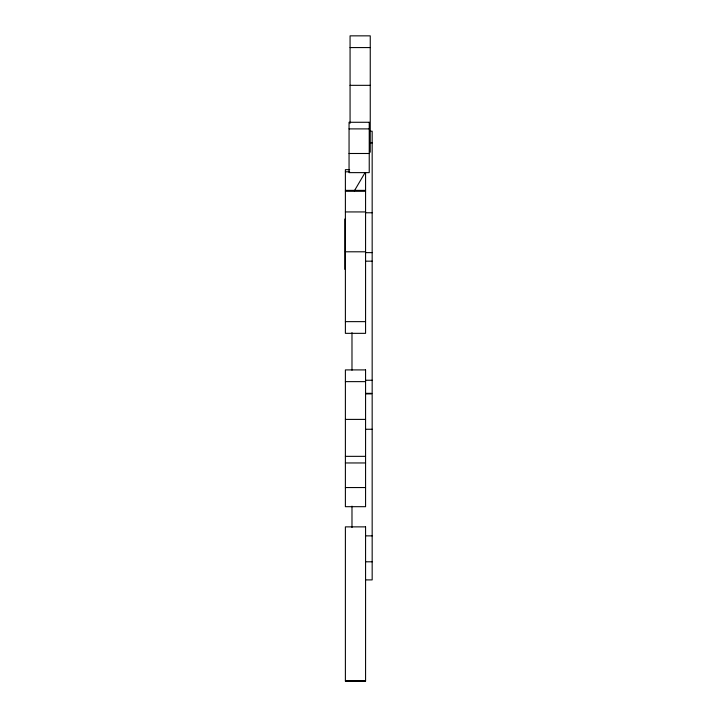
<?xml version="1.0" encoding="UTF-8"?>
<svg xmlns="http://www.w3.org/2000/svg" width="717" height="717" viewBox="0 0 717 717"><rect width="100%" height="100%" fill="white"/><g stroke="black" fill="none" stroke-linecap="round" stroke-linejoin="round"><path stroke-width="1.08" d="M354.35 190.856L365.007 172.752M350.066 47.573L370.25 47.573M350.066 85.332L370.25 85.332M349.054 128.89L369.237 128.89M370.044 131.22L372.168 131.22L372.168 393.346L365.795 393.346M370.044 142.925L372.168 142.925M349.054 153.492L369.237 153.492M349.636 169.66L345.388 169.66L345.388 333.342L365.571 333.342L365.571 172.878M345.388 171.802L349.636 171.802M345.388 190.381L365.571 190.381M345.388 191.296L365.571 191.296M345.388 211.936L365.571 211.936M365.795 212.77L372.168 212.77M345.388 251.792L365.571 251.792M365.795 252.626L372.168 252.626M365.795 261.167L372.168 261.167M345.388 321.637L365.571 321.637M365.795 380.252L372.168 380.252M345.388 381.632L365.571 381.632M365.795 393.893L372.168 393.893L372.168 579.901L365.795 579.901M345.388 419.4L365.571 419.4M365.795 429.259L372.168 429.259M345.388 456.344L365.571 456.344M345.388 462.958L365.571 462.958M345.388 487.551L365.571 487.551M365.795 535.868L372.168 535.868M365.795 561.796L372.168 561.796M345.388 680.881L365.571 680.881M370.25 152.21L370.25 35.85L350.066 35.85L350.066 123.279M351.984 332.643L351.984 370.241M351.984 506.139L351.984 527.506M344.832 219.017L344.832 269.368M369.237 122.275L349.054 122.275L349.054 172.627L369.237 172.627L369.237 122.275M365.571 369.909L345.388 369.909L345.388 506.686L365.571 506.686L365.571 369.909M365.571 526.87L345.388 526.87L345.388 681.15L365.571 681.15L365.571 526.87"/></g></svg>
